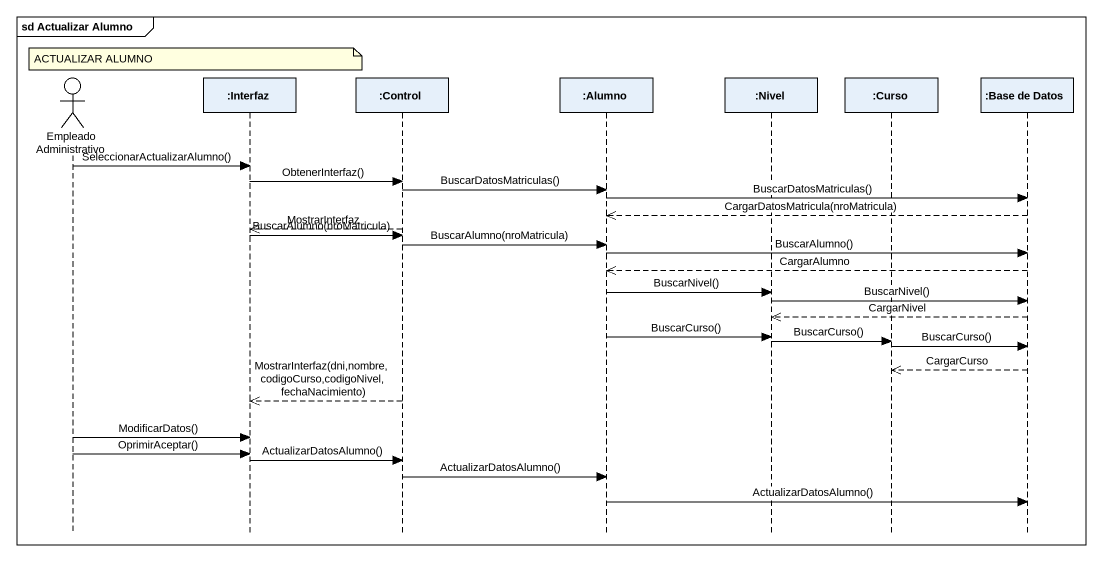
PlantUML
@startuml
mainframe sd Actualizar Alumno
hide footbox
actor "Empleado Administrativo" as Empleado_Administrativo
participant ":Interfaz" as Interfaz
participant ":Control" as Control_
participant ":Alumno" as Alumno
participant ":Nivel" as Nivel
participant ":Curso" as Curso
participant ":Base de Datos" as Base_de_Datos

note over Interfaz : ACTUALIZAR ALUMNO
Empleado_Administrativo -> Interfaz : SeleccionarActualizarAlumno()
Interfaz -> Control_ : ObtenerInterfaz()
Control_ -> Alumno : BuscarDatosMatriculas()
Alumno -> Base_de_Datos : BuscarDatosMatriculas()
Base_de_Datos -->> Alumno : CargarDatosMatricula(nroMatricula)
Control_ -->> Interfaz : MostrarInterfaz
Interfaz -> Control_ : BuscarAlumno(nroMatricula)
Control_ -> Alumno : BuscarAlumno(nroMatricula)
Alumno -> Base_de_Datos : BuscarAlumno()
Base_de_Datos -->> Alumno : CargarAlumno
Alumno -> Nivel : BuscarNivel()
Nivel -> Base_de_Datos : BuscarNivel()
Base_de_Datos -->> Nivel : CargarNivel
Alumno -> Nivel : BuscarCurso()
Nivel -> Curso : BuscarCurso()
Curso -> Base_de_Datos : BuscarCurso()
Base_de_Datos -->> Curso : CargarCurso
Control_ -->> Interfaz : MostrarInterfaz(dni,nombre,codigoCurso,codigoNivel,fechaNacimiento)
Empleado_Administrativo -> Interfaz : ModificarDatos()
Empleado_Administrativo -> Interfaz : OprimirAceptar()
Interfaz -> Control_ : ActualizarDatosAlumno()
Control_ -> Alumno : ActualizarDatosAlumno()
Alumno -> Base_de_Datos : ActualizarDatosAlumno()
@enduml
